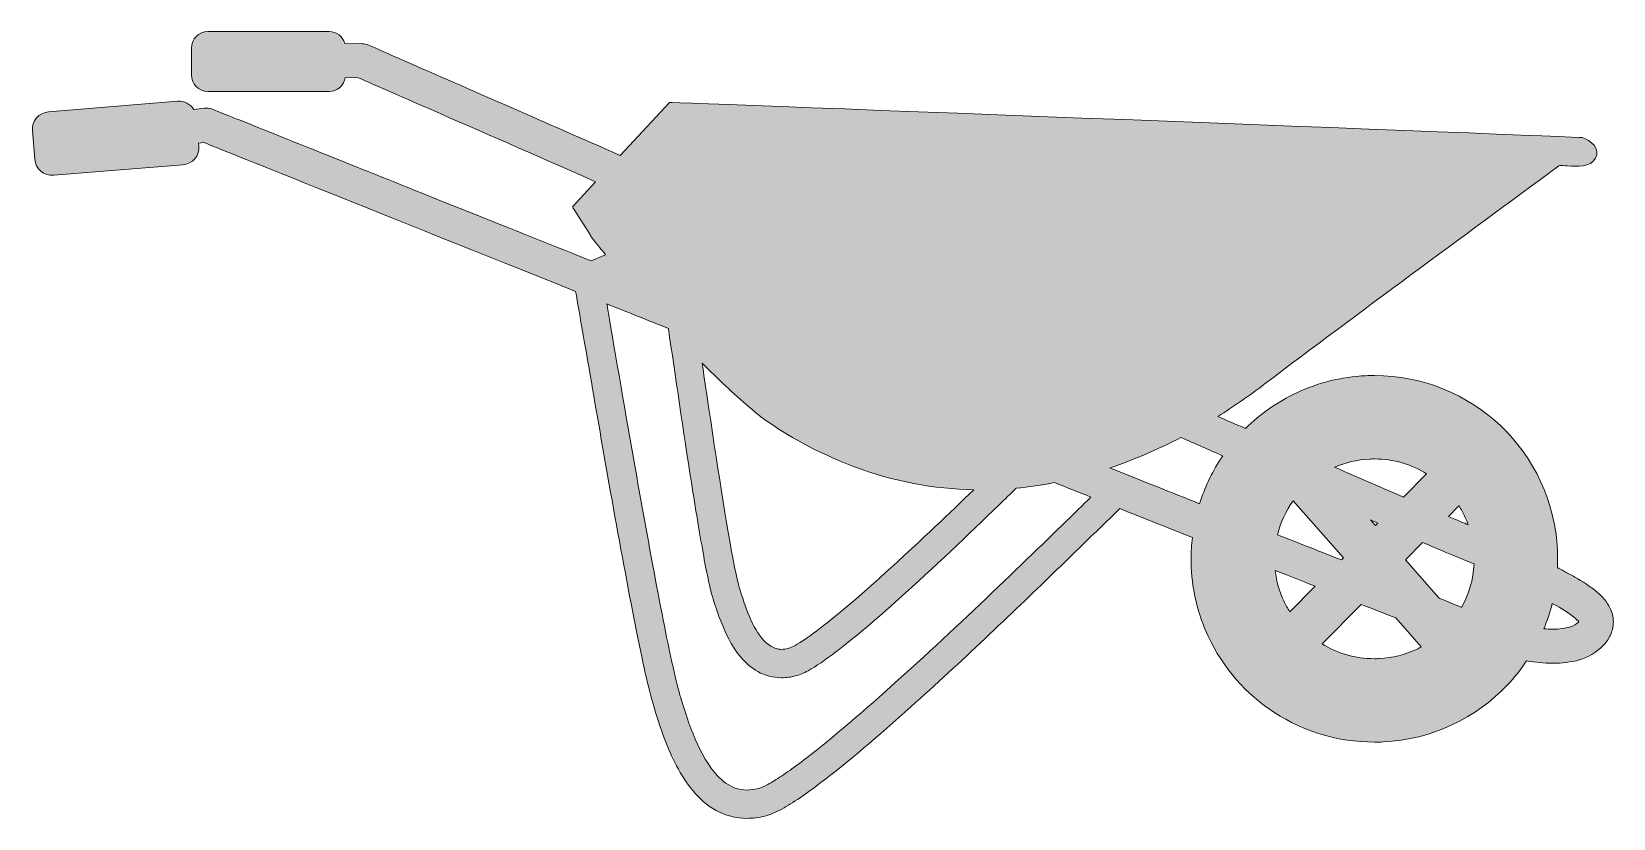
# Model space of a CAD drawing. Header units: inches. Extents: x 0 to 102, y 0 to 51.
import ezdxf

# ---------------------------------------------------------------- set-up
doc = ezdxf.new("R2010")
doc.units = ezdxf.units.IN
doc.header["$MEASUREMENT"] = 0
doc.layers.add('Layer 1', color=7, linetype='Continuous')

msp = doc.modelspace()

# ---------------------------------------------------------------- hatches: boundary and pattern name
at = {"layer": 'Layer 1', "true_color": 0xe07826}
h = msp.add_hatch(color=32, dxfattribs=at)
h.dxf.hatch_style = 2
edge = h.paths.add_edge_path()
edge.add_spline(control_points=[(101.4, 13.49), (101.2, 13.93), (100.9, 14.24), (100.59, 14.51), (100.13, 14.92), (99.61, 15.23), (99.13, 15.51), (98.89, 15.64), (98.66, 15.76), (98.46, 15.87), (98.28, 15.97), (98.13, 16.05), (98.01, 16.12), (98.02, 16.3), (98.02, 16.49), (98.02, 16.67), (98.02, 16.86), (98.02, 17.05), (98.01, 17.24), (97.86, 20.39), (96.48, 23.21), (94.36, 25.22), (92.25, 27.23), (89.37, 28.46), (86.25, 28.46), (86.06, 28.46), (85.87, 28.46), (85.68, 28.45), (85.68, 28.45), (85.68, 28.45), (85.68, 28.45), (84.11, 28.37), (82.61, 27.99), (81.26, 27.36), (80.03, 26.78), (78.91, 26), (77.96, 25.06), (77.38, 25.31), (76.78, 25.57), (76.18, 25.83), (77.2, 26.47), (78.21, 27.16), (79.17, 27.9), (85.4, 32.61), (91.81, 37.3), (98.1, 41.94), (98.17, 42), (98.55, 41.93), (98.65, 41.93), (99.24, 41.91), (100.13, 41.82), (100.46, 42.43), (100.79, 43.04), (100.15, 43.59), (99.59, 43.75), (99.36, 43.81), (40.95, 46.02), (40.95, 46.02), (40.95, 46.02), (37.78, 42.61), (37.78, 42.61), (35.28, 43.71), (32.97, 44.72), (30.91, 45.62), (28.09, 46.86), (25.76, 47.88), (24.14, 48.59), (23.33, 48.94), (22.7, 49.22), (22.27, 49.41), (21.84, 49.6), (21.61, 49.7), (21.61, 49.7), (21.48, 49.76), (21.33, 49.79), (21.19, 49.79), (21.19, 49.79), (20.08, 49.81), (20.08, 49.81), (19.96, 50.24), (19.55, 50.57), (19.07, 50.57), (19.07, 50.57), (11.27, 50.57), (11.27, 50.57), (10.69, 50.57), (10.22, 50.09), (10.22, 49.51), (10.22, 49.51), (10.22, 47.78), (10.22, 47.78), (10.22, 47.2), (10.69, 46.72), (11.27, 46.72), (11.27, 46.72), (19.07, 46.72), (19.07, 46.72), (19.6, 46.72), (20.03, 47.11), (20.11, 47.62), (20.11, 47.62), (20.94, 47.6), (20.94, 47.6), (22.09, 47.1), (28.12, 44.46), (36.2, 40.92), (36.2, 40.92), (34.71, 39.3), (34.71, 39.3), (34.71, 39.3), (35.9, 37.38), (36.04, 37.21), (36.3, 36.88), (36.57, 36.55), (36.84, 36.22), (36.84, 36.22), (35.91, 35.83), (35.91, 35.83), (29.97, 38.21), (24.57, 40.37), (20.37, 42.05), (17.67, 43.13), (15.48, 44.01), (13.95, 44.63), (13.19, 44.93), (12.6, 45.17), (12.19, 45.33), (11.79, 45.49), (11.58, 45.58), (11.58, 45.58), (11.41, 45.64), (11.23, 45.67), (11.05, 45.65), (11.05, 45.65), (10.37, 45.57), (10.37, 45.57), (10.16, 45.91), (9.76, 46.12), (9.33, 46.09), (9.33, 46.09), (1.04, 45.41), (1.04, 45.41), (0.42, 45.36), (-0.05, 44.82), (0, 44.2), (0, 44.2), (0.15, 42.36), (0.15, 42.36), (0.2, 41.74), (0.75, 41.28), (1.37, 41.33), (1.37, 41.33), (9.67, 42), (9.67, 42), (10.29, 42.05), (10.75, 42.59), (10.7, 43.22), (10.7, 43.22), (10.68, 43.4), (10.68, 43.4), (10.68, 43.4), (11.02, 43.44), (11.02, 43.44), (12.71, 42.76), (22.64, 38.78), (34.91, 33.87), (35.42, 31.04), (36.32, 25.68), (37.25, 20.45), (37.76, 17.6), (38.28, 14.8), (38.74, 12.45), (38.97, 11.28), (39.19, 10.23), (39.39, 9.34), (39.59, 8.45), (39.77, 7.73), (39.93, 7.21), (40.11, 6.6), (40.34, 5.87), (40.63, 5.11), (41.07, 3.96), (41.63, 2.75), (42.46, 1.76), (42.87, 1.27), (43.36, 0.83), (43.94, 0.51), (44.52, 0.19), (45.2, 0), (45.93, 0), (46.3, 0), (46.69, 0.05), (47.08, 0.15), (47.44, 0.24), (47.79, 0.39), (48.17, 0.6), (48.89, 0.99), (49.72, 1.57), (50.68, 2.3), (52.35, 3.56), (54.36, 5.29), (56.46, 7.17), (59.61, 10), (62.97, 13.19), (65.6, 15.75), (66.92, 17.02), (68.06, 18.14), (68.91, 18.96), (69.3, 19.35), (69.63, 19.66), (69.88, 19.91), (71.5, 19.26), (73.06, 18.64), (74.55, 18.05), (74.49, 17.6), (74.46, 17.15), (74.46, 16.69), (74.46, 16.5), (74.46, 16.31), (74.47, 16.12), (74.55, 14.55), (74.93, 13.05), (75.56, 11.7), (76.51, 9.68), (78, 7.98), (79.84, 6.79), (81.69, 5.59), (83.9, 4.9), (86.24, 4.9), (86.43, 4.9), (86.62, 4.9), (86.81, 4.91), (86.81, 4.91), (86.81, 4.91), (86.81, 4.91), (89.95, 5.06), (92.77, 6.45), (94.78, 8.56), (95.24, 9.04), (95.65, 9.56), (96.02, 10.12), (96.59, 10.03), (97.15, 9.97), (97.7, 9.97), (98.29, 9.97), (98.86, 10.03), (99.42, 10.19), (99.96, 10.36), (100.5, 10.64), (100.93, 11.09), (100.93, 11.09), (100.93, 11.09), (100.93, 11.09), (101.13, 11.29), (101.29, 11.52), (101.41, 11.78), (101.53, 12.04), (101.6, 12.33), (101.6, 12.62), (101.6, 12.94), (101.52, 13.24), (101.4, 13.49)], knot_values=[0, 0, 0, 0, 1, 1, 1, 2, 2, 2, 3, 3, 3, 4, 4, 4, 5, 5, 5, 6, 6, 6, 7, 7, 7, 8, 8, 8, 9, 9, 9, 10, 10, 10, 11, 11, 11, 12, 12, 12, 13, 13, 13, 14, 14, 14, 15, 15, 15, 16, 16, 16, 17, 17, 17, 18, 18, 18, 19, 19, 19, 20, 20, 20, 21, 21, 21, 22, 22, 22, 23, 23, 23, 24, 24, 24, 25, 25, 25, 26, 26, 26, 27, 27, 27, 28, 28, 28, 29, 29, 29, 30, 30, 30, 31, 31, 31, 32, 32, 32, 33, 33, 33, 34, 34, 34, 35, 35, 35, 36, 36, 36, 37, 37, 37, 38, 38, 38, 39, 39, 39, 40, 40, 40, 41, 41, 41, 42, 42, 42, 43, 43, 43, 44, 44, 44, 45, 45, 45, 46, 46, 46, 47, 47, 47, 48, 48, 48, 49, 49, 49, 50, 50, 50, 51, 51, 51, 52, 52, 52, 53, 53, 53, 54, 54, 54, 55, 55, 55, 56, 56, 56, 57, 57, 57, 58, 58, 58, 59, 59, 59, 60, 60, 60, 61, 61, 61, 62, 62, 62, 63, 63, 63, 64, 64, 64, 65, 65, 65, 66, 66, 66, 67, 67, 67, 68, 68, 68, 69, 69, 69, 70, 70, 70, 71, 71, 71, 72, 72, 72, 73, 73, 73, 74, 74, 74, 75, 75, 75, 76, 76, 76, 77, 77, 77, 78, 78, 78, 79, 79, 79, 80, 80, 80, 81, 81, 81, 82, 82, 82, 83, 83, 83, 84, 84, 84, 85, 85, 85, 86, 86, 86, 87, 87, 87, 87], degree=3, periodic=1)
edge = h.paths.add_edge_path()
edge.add_spline(control_points=[(46.1, 26.4), (47.94, 24.81), (50.49, 23.49), (52.77, 22.62), (55.35, 21.64), (57.94, 21.17), (60.5, 21.12), (58.96, 19.63), (57.11, 17.87), (55.31, 16.23), (53.79, 14.84), (52.3, 13.54), (51.07, 12.57), (50.46, 12.08), (49.91, 11.67), (49.46, 11.39), (49.24, 11.24), (49.05, 11.13), (48.89, 11.05), (48.74, 10.97), (48.62, 10.93), (48.58, 10.92), (48.42, 10.88), (48.28, 10.86), (48.15, 10.86), (47.99, 10.86), (47.85, 10.89), (47.71, 10.94), (47.48, 11.02), (47.25, 11.18), (47.01, 11.43), (46.66, 11.8), (46.34, 12.37), (46.08, 12.98), (45.82, 13.6), (45.61, 14.25), (45.44, 14.8), (45.36, 15.07), (45.24, 15.6), (45.1, 16.28), (44.63, 18.66), (43.97, 22.98), (43.36, 27.09), (43.25, 27.82), (43.15, 28.55), (43.04, 29.26), (44.03, 28.27), (45.05, 27.31), (46.1, 26.4)], knot_values=[0, 0, 0, 0, 1, 1, 1, 2, 2, 2, 3, 3, 3, 4, 4, 4, 5, 5, 5, 6, 6, 6, 7, 7, 7, 8, 8, 8, 9, 9, 9, 10, 10, 10, 11, 11, 11, 12, 12, 12, 13, 13, 13, 14, 14, 14, 15, 15, 15, 16, 16, 16, 16], degree=3, periodic=1)
edge = h.paths.add_edge_path()
edge.add_spline(control_points=[(67.66, 20.29), (65.34, 18.03), (60.8, 13.58), (56.44, 9.61), (54.26, 7.63), (52.13, 5.76), (50.36, 4.36), (49.47, 3.65), (48.67, 3.06), (48.02, 2.64), (47.7, 2.43), (47.41, 2.26), (47.17, 2.13), (46.93, 2.01), (46.74, 1.94), (46.64, 1.92), (46.38, 1.85), (46.14, 1.82), (45.93, 1.82), (45.65, 1.82), (45.4, 1.87), (45.16, 1.95), (44.75, 2.1), (44.37, 2.37), (44.01, 2.76), (43.46, 3.35), (42.98, 4.2), (42.6, 5.1), (42.21, 6), (41.91, 6.95), (41.67, 7.75), (41.54, 8.18), (41.36, 8.88), (41.17, 9.74), (40.49, 12.77), (39.55, 17.94), (38.67, 22.91), (37.99, 26.79), (37.35, 30.53), (36.91, 33.07), (38.21, 32.55), (39.53, 32.02), (40.87, 31.49), (41.31, 28.51), (41.85, 24.81), (42.35, 21.58), (42.62, 19.9), (42.87, 18.35), (43.1, 17.09), (43.21, 16.45), (43.32, 15.89), (43.42, 15.42), (43.52, 14.95), (43.61, 14.56), (43.7, 14.26), (43.83, 13.84), (43.99, 13.32), (44.2, 12.78), (44.51, 11.97), (44.91, 11.09), (45.52, 10.36), (45.82, 10), (46.19, 9.67), (46.63, 9.43), (47.07, 9.18), (47.6, 9.04), (48.15, 9.04), (48.44, 9.04), (48.73, 9.07), (49.02, 9.15), (49.31, 9.22), (49.57, 9.34), (49.85, 9.49), (50.37, 9.77), (50.96, 10.18), (51.64, 10.7), (52.81, 11.59), (54.22, 12.79), (55.69, 14.11), (57.89, 16.09), (60.24, 18.32), (62.08, 20.11), (62.49, 20.5), (62.87, 20.87), (63.22, 21.22), (64.05, 21.29), (64.87, 21.42), (65.69, 21.58), (66.48, 21.26), (67.26, 20.95), (68.02, 20.65), (67.91, 20.53), (67.79, 20.42), (67.66, 20.29)], knot_values=[0, 0, 0, 0, 1, 1, 1, 2, 2, 2, 3, 3, 3, 4, 4, 4, 5, 5, 5, 6, 6, 6, 7, 7, 7, 8, 8, 8, 9, 9, 9, 10, 10, 10, 11, 11, 11, 12, 12, 12, 13, 13, 13, 14, 14, 14, 15, 15, 15, 16, 16, 16, 17, 17, 17, 18, 18, 18, 19, 19, 19, 20, 20, 20, 21, 21, 21, 22, 22, 22, 23, 23, 23, 24, 24, 24, 25, 25, 25, 26, 26, 26, 27, 27, 27, 28, 28, 28, 29, 29, 29, 30, 30, 30, 31, 31, 31, 31], degree=3, periodic=1)
edge = h.paths.add_edge_path()
edge.add_spline(control_points=[(76.35, 23.08), (75.78, 22.2), (75.33, 21.24), (75.01, 20.22), (73.18, 20.95), (71.25, 21.72), (69.24, 22.52), (70.8, 23.05), (72.32, 23.71), (73.8, 24.48), (74.73, 24.08), (75.63, 23.68), (76.5, 23.3), (76.45, 23.23), (76.4, 23.15), (76.35, 23.08)], knot_values=[0, 0, 0, 0, 1, 1, 1, 2, 2, 2, 3, 3, 3, 4, 4, 4, 5, 5, 5, 5], degree=3, periodic=1)
edge = h.paths.add_edge_path()
edge.add_spline(control_points=[(91.68, 20.09), (91.82, 19.87), (91.95, 19.64), (92.06, 19.39), (92.14, 19.22), (92.21, 19.04), (92.28, 18.87), (92.01, 18.98), (91.57, 19.16), (91, 19.41), (91, 19.41), (91.68, 20.09), (91.68, 20.09)], knot_values=[0, 0, 0, 0, 1, 1, 1, 2, 2, 2, 3, 3, 3, 4, 4, 4, 4], degree=3, periodic=1)
edge = h.paths.add_edge_path()
edge.add_spline(control_points=[(85.94, 23.09), (85.94, 23.09), (85.94, 23.09), (85.94, 23.09), (86.04, 23.1), (86.15, 23.1), (86.25, 23.1), (87.48, 23.1), (88.62, 22.75), (89.6, 22.15), (89.6, 22.15), (88.12, 20.65), (88.12, 20.65), (86.85, 21.19), (85.36, 21.84), (83.69, 22.57), (84.38, 22.87), (85.13, 23.05), (85.94, 23.09)], knot_values=[0, 0, 0, 0, 1, 1, 1, 2, 2, 2, 3, 3, 3, 4, 4, 4, 5, 5, 5, 6, 6, 6, 6], degree=3, periodic=1)
edge = h.paths.add_edge_path()
edge.add_spline(control_points=[(86.46, 18.98), (86.46, 18.98), (86.31, 18.82), (86.31, 18.82), (86.31, 18.82), (85.99, 19.18), (85.99, 19.18), (86.15, 19.11), (86.31, 19.04), (86.46, 18.98)], knot_values=[0, 0, 0, 0, 1, 1, 1, 2, 2, 2, 3, 3, 3, 3], degree=3, periodic=1)
edge = h.paths.add_edge_path()
edge.add_spline(control_points=[(81.03, 20.41), (81.03, 20.41), (84.25, 16.74), (84.25, 16.74), (84.25, 16.74), (84.12, 16.61), (84.12, 16.61), (82.9, 17.09), (81.52, 17.64), (80.02, 18.23), (80.22, 19.03), (80.56, 19.76), (81.03, 20.41)], knot_values=[0, 0, 0, 0, 1, 1, 1, 2, 2, 2, 3, 3, 3, 4, 4, 4, 4], degree=3, periodic=1)
edge = h.paths.add_edge_path()
edge.add_spline(control_points=[(80.81, 13.27), (80.67, 13.49), (80.53, 13.73), (80.42, 13.97), (80.14, 14.58), (79.95, 15.23), (79.87, 15.93), (80.78, 15.57), (81.64, 15.24), (82.44, 14.92), (82.44, 14.92), (80.81, 13.27), (80.81, 13.27)], knot_values=[0, 0, 0, 0, 1, 1, 1, 2, 2, 2, 3, 3, 3, 4, 4, 4, 4], degree=3, periodic=1)
edge = h.paths.add_edge_path()
edge.add_spline(control_points=[(88.95, 10.86), (88.22, 10.52), (87.42, 10.31), (86.55, 10.27), (86.55, 10.27), (86.55, 10.27), (86.55, 10.27), (86.44, 10.26), (86.34, 10.26), (86.24, 10.26), (85.01, 10.26), (83.86, 10.61), (82.88, 11.22), (82.88, 11.22), (85.4, 13.75), (85.4, 13.75), (86.27, 13.41), (87.02, 13.12), (87.63, 12.88), (87.63, 12.88), (89.26, 11.02), (89.26, 11.02), (89.16, 10.97), (89.06, 10.91), (88.95, 10.86)], knot_values=[0, 0, 0, 0, 1, 1, 1, 2, 2, 2, 3, 3, 3, 4, 4, 4, 5, 5, 5, 6, 6, 6, 7, 7, 7, 8, 8, 8, 8], degree=3, periodic=1)
edge = h.paths.add_edge_path()
edge.add_spline(control_points=[(91.85, 13.56), (91.84, 13.57), (91.84, 13.57), (91.84, 13.57), (91.35, 13.75), (90.96, 13.92), (90.68, 14.04), (90.55, 14.09), (90.46, 14.13), (90.39, 14.17), (90.39, 14.17), (88.24, 16.62), (88.24, 16.62), (88.24, 16.62), (89.34, 17.74), (89.34, 17.74), (89.6, 17.62), (89.85, 17.52), (90.07, 17.42), (90.8, 17.11), (91.31, 16.9), (91.6, 16.78), (91.95, 16.64), (92.3, 16.49), (92.65, 16.35), (92.6, 15.34), (92.32, 14.4), (91.85, 13.56)], knot_values=[0, 0, 0, 0, 1, 1, 1, 2, 2, 2, 3, 3, 3, 4, 4, 4, 5, 5, 5, 6, 6, 6, 7, 7, 7, 8, 8, 8, 9, 9, 9, 9], degree=3, periodic=1)
edge = h.paths.add_edge_path()
edge.add_spline(control_points=[(99.35, 12.6), (99.24, 12.49), (99.07, 12.38), (98.79, 12.29), (98.51, 12.21), (98.13, 12.16), (97.7, 12.16), (97.52, 12.16), (97.33, 12.17), (97.13, 12.18), (97.35, 12.71), (97.53, 13.25), (97.67, 13.81), (97.7, 13.8), (97.72, 13.78), (97.75, 13.77), (98.23, 13.51), (98.74, 13.21), (99.07, 12.94), (99.22, 12.81), (99.33, 12.7), (99.38, 12.63), (99.38, 12.63), (99.35, 12.6), (99.35, 12.6)], knot_values=[0, 0, 0, 0, 1, 1, 1, 2, 2, 2, 3, 3, 3, 4, 4, 4, 5, 5, 5, 6, 6, 6, 7, 7, 7, 8, 8, 8, 8], degree=3, periodic=1)

# ---------------------------------------------------------------- linework, layer by layer
at = {"layer": 'Layer 1', "lineweight": 0}
for points, knots in [([(101.4, 13.49), (101.2, 13.93), (100.9, 14.24), (100.59, 14.51), (100.13, 14.92), (99.61, 15.23), (99.13, 15.51), (98.89, 15.64), (98.66, 15.76), (98.46, 15.87), (98.28, 15.97), (98.13, 16.05), (98.01, 16.12), (98.02, 16.3), (98.02, 16.49), (98.02, 16.67), (98.02, 16.86), (98.02, 17.05), (98.01, 17.24), (97.86, 20.39), (96.48, 23.21), (94.36, 25.22), (92.25, 27.23), (89.37, 28.46), (86.25, 28.46), (86.06, 28.46), (85.87, 28.46), (85.68, 28.45), (85.68, 28.45), (85.68, 28.45), (85.68, 28.45), (84.11, 28.37), (82.61, 27.99), (81.26, 27.36), (80.03, 26.78), (78.91, 26), (77.96, 25.06), (77.38, 25.31), (76.78, 25.57), (76.18, 25.83), (77.2, 26.47), (78.21, 27.16), (79.17, 27.9), (85.4, 32.61), (91.81, 37.3), (98.1, 41.94), (98.17, 42), (98.55, 41.93), (98.65, 41.93), (99.24, 41.91), (100.13, 41.82), (100.46, 42.43), (100.79, 43.04), (100.15, 43.59), (99.59, 43.75), (99.36, 43.81), (40.95, 46.02), (40.95, 46.02), (40.95, 46.02), (37.78, 42.61), (37.78, 42.61), (35.28, 43.71), (32.97, 44.72), (30.91, 45.62), (28.09, 46.86), (25.76, 47.88), (24.14, 48.59), (23.33, 48.94), (22.7, 49.22), (22.27, 49.41), (21.84, 49.6), (21.61, 49.7), (21.61, 49.7), (21.48, 49.76), (21.33, 49.79), (21.19, 49.79), (21.19, 49.79), (20.08, 49.81), (20.08, 49.81), (19.96, 50.24), (19.55, 50.57), (19.07, 50.57), (19.07, 50.57), (11.27, 50.57), (11.27, 50.57), (10.69, 50.57), (10.22, 50.09), (10.22, 49.51), (10.22, 49.51), (10.22, 47.78), (10.22, 47.78), (10.22, 47.2), (10.69, 46.72), (11.27, 46.72), (11.27, 46.72), (19.07, 46.72), (19.07, 46.72), (19.6, 46.72), (20.03, 47.11), (20.11, 47.62), (20.11, 47.62), (20.94, 47.6), (20.94, 47.6), (22.09, 47.1), (28.12, 44.46), (36.2, 40.92), (36.2, 40.92), (34.71, 39.3), (34.71, 39.3), (34.71, 39.3), (35.9, 37.38), (36.04, 37.21), (36.3, 36.88), (36.57, 36.55), (36.84, 36.22), (36.84, 36.22), (35.91, 35.83), (35.91, 35.83), (29.97, 38.21), (24.57, 40.37), (20.37, 42.05), (17.67, 43.13), (15.48, 44.01), (13.95, 44.63), (13.19, 44.93), (12.6, 45.17), (12.19, 45.33), (11.79, 45.49), (11.58, 45.58), (11.58, 45.58), (11.41, 45.64), (11.23, 45.67), (11.05, 45.65), (11.05, 45.65), (10.37, 45.57), (10.37, 45.57), (10.16, 45.91), (9.76, 46.12), (9.33, 46.09), (9.33, 46.09), (1.04, 45.41), (1.04, 45.41), (0.42, 45.36), (-0.05, 44.82), (0, 44.2), (0, 44.2), (0.15, 42.36), (0.15, 42.36), (0.2, 41.74), (0.75, 41.28), (1.37, 41.33), (1.37, 41.33), (9.67, 42), (9.67, 42), (10.29, 42.05), (10.75, 42.59), (10.7, 43.22), (10.7, 43.22), (10.68, 43.4), (10.68, 43.4), (10.68, 43.4), (11.02, 43.44), (11.02, 43.44), (12.71, 42.76), (22.64, 38.78), (34.91, 33.87), (35.42, 31.04), (36.32, 25.68), (37.25, 20.45), (37.76, 17.6), (38.28, 14.8), (38.74, 12.45), (38.97, 11.28), (39.19, 10.23), (39.39, 9.34), (39.59, 8.45), (39.77, 7.73), (39.93, 7.21), (40.11, 6.6), (40.34, 5.87), (40.63, 5.11), (41.07, 3.96), (41.63, 2.75), (42.46, 1.76), (42.87, 1.27), (43.36, 0.83), (43.94, 0.51), (44.52, 0.19), (45.2, 0), (45.93, 0), (46.3, 0), (46.69, 0.05), (47.08, 0.15), (47.44, 0.24), (47.79, 0.39), (48.17, 0.6), (48.89, 0.99), (49.72, 1.57), (50.68, 2.3), (52.35, 3.56), (54.36, 5.29), (56.46, 7.17), (59.61, 10), (62.97, 13.19), (65.6, 15.75), (66.92, 17.02), (68.06, 18.14), (68.91, 18.96), (69.3, 19.35), (69.63, 19.66), (69.88, 19.91), (71.5, 19.26), (73.06, 18.64), (74.55, 18.05), (74.49, 17.6), (74.46, 17.15), (74.46, 16.69), (74.46, 16.5), (74.46, 16.31), (74.47, 16.12), (74.55, 14.55), (74.93, 13.05), (75.56, 11.7), (76.51, 9.68), (78, 7.98), (79.84, 6.79), (81.69, 5.59), (83.9, 4.9), (86.24, 4.9), (86.43, 4.9), (86.62, 4.9), (86.81, 4.91), (86.81, 4.91), (86.81, 4.91), (86.81, 4.91), (89.95, 5.06), (92.77, 6.45), (94.78, 8.56), (95.24, 9.04), (95.65, 9.56), (96.02, 10.12), (96.59, 10.03), (97.15, 9.97), (97.7, 9.97), (98.29, 9.97), (98.86, 10.03), (99.42, 10.19), (99.96, 10.36), (100.5, 10.64), (100.93, 11.09), (100.93, 11.09), (100.93, 11.09), (100.93, 11.09), (101.13, 11.29), (101.29, 11.52), (101.41, 11.78), (101.53, 12.04), (101.6, 12.33), (101.6, 12.62), (101.6, 12.94), (101.52, 13.24), (101.4, 13.49)], [0, 0, 0, 0, 1, 1, 1, 2, 2, 2, 3, 3, 3, 4, 4, 4, 5, 5, 5, 6, 6, 6, 7, 7, 7, 8, 8, 8, 9, 9, 9, 10, 10, 10, 11, 11, 11, 12, 12, 12, 13, 13, 13, 14, 14, 14, 15, 15, 15, 16, 16, 16, 17, 17, 17, 18, 18, 18, 19, 19, 19, 20, 20, 20, 21, 21, 21, 22, 22, 22, 23, 23, 23, 24, 24, 24, 25, 25, 25, 26, 26, 26, 27, 27, 27, 28, 28, 28, 29, 29, 29, 30, 30, 30, 31, 31, 31, 32, 32, 32, 33, 33, 33, 34, 34, 34, 35, 35, 35, 36, 36, 36, 37, 37, 37, 38, 38, 38, 39, 39, 39, 40, 40, 40, 41, 41, 41, 42, 42, 42, 43, 43, 43, 44, 44, 44, 45, 45, 45, 46, 46, 46, 47, 47, 47, 48, 48, 48, 49, 49, 49, 50, 50, 50, 51, 51, 51, 52, 52, 52, 53, 53, 53, 54, 54, 54, 55, 55, 55, 56, 56, 56, 57, 57, 57, 58, 58, 58, 59, 59, 59, 60, 60, 60, 61, 61, 61, 62, 62, 62, 63, 63, 63, 64, 64, 64, 65, 65, 65, 66, 66, 66, 67, 67, 67, 68, 68, 68, 69, 69, 69, 70, 70, 70, 71, 71, 71, 72, 72, 72, 73, 73, 73, 74, 74, 74, 75, 75, 75, 76, 76, 76, 77, 77, 77, 78, 78, 78, 79, 79, 79, 80, 80, 80, 81, 81, 81, 82, 82, 82, 83, 83, 83, 84, 84, 84, 85, 85, 85, 86, 86, 86, 87, 87, 87, 87]), ([(67.66, 20.29), (65.34, 18.03), (60.8, 13.58), (56.44, 9.61), (54.26, 7.63), (52.13, 5.76), (50.36, 4.36), (49.47, 3.65), (48.67, 3.06), (48.02, 2.64), (47.7, 2.43), (47.41, 2.26), (47.17, 2.13), (46.93, 2.01), (46.74, 1.94), (46.64, 1.92), (46.38, 1.85), (46.14, 1.82), (45.93, 1.82), (45.65, 1.82), (45.4, 1.87), (45.16, 1.95), (44.75, 2.1), (44.37, 2.37), (44.01, 2.76), (43.46, 3.35), (42.98, 4.2), (42.6, 5.1), (42.21, 6), (41.91, 6.95), (41.67, 7.75), (41.54, 8.18), (41.36, 8.88), (41.17, 9.74), (40.49, 12.77), (39.55, 17.94), (38.67, 22.91), (37.99, 26.79), (37.35, 30.53), (36.91, 33.07), (38.21, 32.55), (39.53, 32.02), (40.87, 31.49), (41.31, 28.51), (41.85, 24.81), (42.35, 21.58), (42.62, 19.9), (42.87, 18.35), (43.1, 17.09), (43.21, 16.45), (43.32, 15.89), (43.42, 15.42), (43.52, 14.95), (43.61, 14.56), (43.7, 14.26), (43.83, 13.84), (43.99, 13.32), (44.2, 12.78), (44.51, 11.97), (44.91, 11.09), (45.52, 10.36), (45.82, 10), (46.19, 9.67), (46.63, 9.43), (47.07, 9.18), (47.6, 9.04), (48.15, 9.04), (48.44, 9.04), (48.73, 9.07), (49.02, 9.15), (49.31, 9.22), (49.57, 9.34), (49.85, 9.49), (50.37, 9.77), (50.96, 10.18), (51.64, 10.7), (52.81, 11.59), (54.22, 12.79), (55.69, 14.11), (57.89, 16.09), (60.24, 18.32), (62.08, 20.11), (62.49, 20.5), (62.87, 20.87), (63.22, 21.22), (64.05, 21.29), (64.87, 21.42), (65.69, 21.58), (66.48, 21.26), (67.26, 20.95), (68.02, 20.65), (67.91, 20.53), (67.79, 20.42), (67.66, 20.29)], [0, 0, 0, 0, 1, 1, 1, 2, 2, 2, 3, 3, 3, 4, 4, 4, 5, 5, 5, 6, 6, 6, 7, 7, 7, 8, 8, 8, 9, 9, 9, 10, 10, 10, 11, 11, 11, 12, 12, 12, 13, 13, 13, 14, 14, 14, 15, 15, 15, 16, 16, 16, 17, 17, 17, 18, 18, 18, 19, 19, 19, 20, 20, 20, 21, 21, 21, 22, 22, 22, 23, 23, 23, 24, 24, 24, 25, 25, 25, 26, 26, 26, 27, 27, 27, 28, 28, 28, 29, 29, 29, 30, 30, 30, 31, 31, 31, 31]), ([(46.1, 26.4), (47.94, 24.81), (50.49, 23.49), (52.77, 22.62), (55.35, 21.64), (57.94, 21.17), (60.5, 21.12), (58.96, 19.63), (57.11, 17.87), (55.31, 16.23), (53.79, 14.84), (52.3, 13.54), (51.07, 12.57), (50.46, 12.08), (49.91, 11.67), (49.46, 11.39), (49.24, 11.24), (49.05, 11.13), (48.89, 11.05), (48.74, 10.97), (48.62, 10.93), (48.58, 10.92), (48.42, 10.88), (48.28, 10.86), (48.15, 10.86), (47.99, 10.86), (47.85, 10.89), (47.71, 10.94), (47.48, 11.02), (47.25, 11.18), (47.01, 11.43), (46.66, 11.8), (46.34, 12.37), (46.08, 12.98), (45.82, 13.6), (45.61, 14.25), (45.44, 14.8), (45.36, 15.07), (45.24, 15.6), (45.1, 16.28), (44.63, 18.66), (43.97, 22.98), (43.36, 27.09), (43.25, 27.82), (43.15, 28.55), (43.04, 29.26), (44.03, 28.27), (45.05, 27.31), (46.1, 26.4)], [0, 0, 0, 0, 1, 1, 1, 2, 2, 2, 3, 3, 3, 4, 4, 4, 5, 5, 5, 6, 6, 6, 7, 7, 7, 8, 8, 8, 9, 9, 9, 10, 10, 10, 11, 11, 11, 12, 12, 12, 13, 13, 13, 14, 14, 14, 15, 15, 15, 16, 16, 16, 16]), ([(76.35, 23.08), (75.78, 22.2), (75.33, 21.24), (75.01, 20.22), (73.18, 20.95), (71.25, 21.72), (69.24, 22.52), (70.8, 23.05), (72.32, 23.71), (73.8, 24.48), (74.73, 24.08), (75.63, 23.68), (76.5, 23.3), (76.45, 23.23), (76.4, 23.15), (76.35, 23.08)], [0, 0, 0, 0, 1, 1, 1, 2, 2, 2, 3, 3, 3, 4, 4, 4, 5, 5, 5, 5]), ([(85.94, 23.09), (85.94, 23.09), (85.94, 23.09), (85.94, 23.09), (86.04, 23.1), (86.15, 23.1), (86.25, 23.1), (87.48, 23.1), (88.62, 22.75), (89.6, 22.15), (89.6, 22.15), (88.12, 20.65), (88.12, 20.65), (86.85, 21.19), (85.36, 21.84), (83.69, 22.57), (84.38, 22.87), (85.13, 23.05), (85.94, 23.09)], [0, 0, 0, 0, 1, 1, 1, 2, 2, 2, 3, 3, 3, 4, 4, 4, 5, 5, 5, 6, 6, 6, 6]), ([(81.03, 20.41), (81.03, 20.41), (84.25, 16.74), (84.25, 16.74), (84.25, 16.74), (84.12, 16.61), (84.12, 16.61), (82.9, 17.09), (81.52, 17.64), (80.02, 18.23), (80.22, 19.03), (80.56, 19.76), (81.03, 20.41)], [0, 0, 0, 0, 1, 1, 1, 2, 2, 2, 3, 3, 3, 4, 4, 4, 4]), ([(91.68, 20.09), (91.82, 19.87), (91.95, 19.64), (92.06, 19.39), (92.14, 19.22), (92.21, 19.04), (92.28, 18.87), (92.01, 18.98), (91.57, 19.16), (91, 19.41), (91, 19.41), (91.68, 20.09), (91.68, 20.09)], [0, 0, 0, 0, 1, 1, 1, 2, 2, 2, 3, 3, 3, 4, 4, 4, 4]), ([(86.46, 18.98), (86.46, 18.98), (86.31, 18.82), (86.31, 18.82), (86.31, 18.82), (85.99, 19.18), (85.99, 19.18), (86.15, 19.11), (86.31, 19.04), (86.46, 18.98)], [0, 0, 0, 0, 1, 1, 1, 2, 2, 2, 3, 3, 3, 3]), ([(91.85, 13.56), (91.84, 13.57), (91.84, 13.57), (91.84, 13.57), (91.35, 13.75), (90.96, 13.92), (90.68, 14.04), (90.55, 14.09), (90.46, 14.13), (90.39, 14.17), (90.39, 14.17), (88.24, 16.62), (88.24, 16.62), (88.24, 16.62), (89.34, 17.74), (89.34, 17.74), (89.6, 17.62), (89.85, 17.52), (90.07, 17.42), (90.8, 17.11), (91.31, 16.9), (91.6, 16.78), (91.95, 16.64), (92.3, 16.49), (92.65, 16.35), (92.6, 15.34), (92.32, 14.4), (91.85, 13.56)], [0, 0, 0, 0, 1, 1, 1, 2, 2, 2, 3, 3, 3, 4, 4, 4, 5, 5, 5, 6, 6, 6, 7, 7, 7, 8, 8, 8, 9, 9, 9, 9]), ([(80.81, 13.27), (80.67, 13.49), (80.53, 13.73), (80.42, 13.97), (80.14, 14.58), (79.95, 15.23), (79.87, 15.93), (80.78, 15.57), (81.64, 15.24), (82.44, 14.92), (82.44, 14.92), (80.81, 13.27), (80.81, 13.27)], [0, 0, 0, 0, 1, 1, 1, 2, 2, 2, 3, 3, 3, 4, 4, 4, 4]), ([(88.95, 10.86), (88.22, 10.52), (87.42, 10.31), (86.55, 10.27), (86.55, 10.27), (86.55, 10.27), (86.55, 10.27), (86.44, 10.26), (86.34, 10.26), (86.24, 10.26), (85.01, 10.26), (83.86, 10.61), (82.88, 11.22), (82.88, 11.22), (85.4, 13.75), (85.4, 13.75), (86.27, 13.41), (87.02, 13.12), (87.63, 12.88), (87.63, 12.88), (89.26, 11.02), (89.26, 11.02), (89.16, 10.97), (89.06, 10.91), (88.95, 10.86)], [0, 0, 0, 0, 1, 1, 1, 2, 2, 2, 3, 3, 3, 4, 4, 4, 5, 5, 5, 6, 6, 6, 7, 7, 7, 8, 8, 8, 8]), ([(99.35, 12.6), (99.24, 12.49), (99.07, 12.38), (98.79, 12.29), (98.51, 12.21), (98.13, 12.16), (97.7, 12.16), (97.52, 12.16), (97.33, 12.17), (97.13, 12.18), (97.35, 12.71), (97.53, 13.25), (97.67, 13.81), (97.7, 13.8), (97.72, 13.78), (97.75, 13.77), (98.23, 13.51), (98.74, 13.21), (99.07, 12.94), (99.22, 12.81), (99.33, 12.7), (99.38, 12.63), (99.38, 12.63), (99.35, 12.6), (99.35, 12.6)], [0, 0, 0, 0, 1, 1, 1, 2, 2, 2, 3, 3, 3, 4, 4, 4, 5, 5, 5, 6, 6, 6, 7, 7, 7, 8, 8, 8, 8])]:
    msp.add_open_spline(points, degree=3, knots=knots, dxfattribs=at)

doc.saveas('drawing.dxf')
